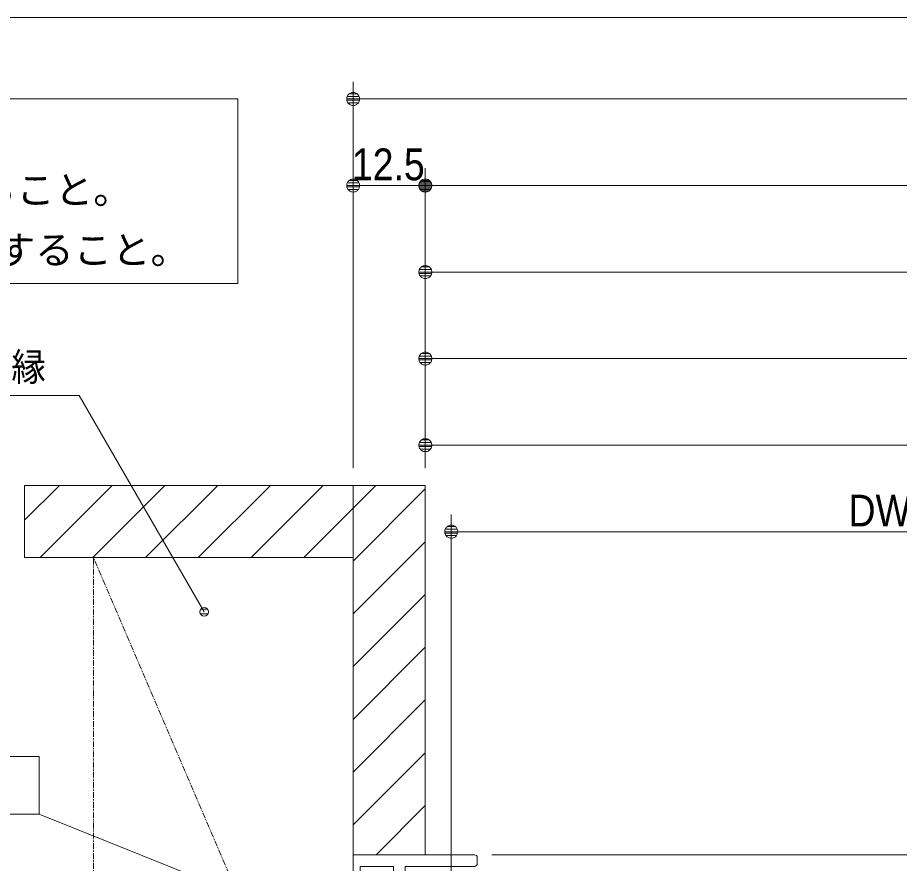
# Model space of a CAD drawing. Units: millimetres, scale not verified. Extents: x -4547 to 4547, y -2284 to 2284.
# Drawn here: x -3774 to -3010, y 1345 to 2078 of the extents above; entities that cross this region are included whole.
import ezdxf
from ezdxf.enums import TextEntityAlignment as Align

# ---------------------------------------------------------------- set-up
doc = ezdxf.new("R2010")
doc.units = ezdxf.units.MM
doc.header["$LTSCALE"] = 20
doc.linetypes.add('CHAIN1', pattern=[8, 5, -1, 1, -1])
doc.linetypes.add('DOUBLE_CHAIN1', pattern=[8.8, 5, -1, 0.6, -0.6, 0.6, -1])
for name, color, linetype, lineweight in [('0-0_3一般', 7, 'Continuous', 9), ('0-1_2寸法-2', 7, 'Continuous', 9), ('0-2_0', 7, 'Continuous', 9), ('0-3_2寸法-3', 7, 'Continuous', 9), ('0-4_2寸法-1', 7, 'Continuous', 9), ('0-5_1図面枠', 7, 'Continuous', 9)]:
    doc.layers.add(name, color=color, linetype=linetype, lineweight=lineweight)
doc.styles.add('ＭＳ ゴシック', font='')
doc.styles.add('ＭＳ Ｐゴシック', font='')
doc.styles.get('ＭＳ ゴシック').set_extended_font_data('MS Gothic')
doc.styles.get('ＭＳ Ｐゴシック').set_extended_font_data('MS PGothic')

# ---------------------------------------------------------------- blocks, each defined once
blk = doc.blocks.new('グループ-84')
at = {"layer": '0-0_3一般', "linetype": 'DOUBLE_CHAIN1'}
for p, q in [((-48543.9, 33440), (-42850, 33440)), ((-42850, 33440), (-41600, 33440)), ((-42850, 33440), (-42850, 32190)), ((-41600, 27040), (-41600, 33440)), ((-42850, 32190), (-48543.9, 32190)), ((-42850, 21690), (-47350, 32190)), ((-47350, 21690), (-47350, 32190)), ((-42850, 32190), (-42850, 27040)), ((-42850, 27040), (-41600, 27040))]:
    blk.add_line(p, q, dxfattribs=at)
at = {"layer": '0-0_3一般'}
for p, q in [((-48543.9, 32837.7), (-47941.6, 33440)), ((-48277.2, 32190), (-47027.2, 33440)), ((-47362.8, 32190), (-46112.8, 33440)), ((-46448.4, 32190), (-45198.4, 33440)), ((-45534, 32190), (-44284, 33440)), ((-44619.6, 32190), (-43369.6, 33440)), ((-42850, 33045.2), (-42455.2, 33440)), ((-42850, 32130.8), (-41600, 33380.8)), ((-43705.2, 32190), (-42850, 33045.2)), ((-42850, 31216.4), (-41600, 32466.4)), ((-42850, 30302), (-41600, 31552)), ((-42850, 29387.6), (-41600, 30637.6)), ((-42850, 28473.2), (-41600, 29723.2)), ((-42850, 27558.8), (-41600, 28808.8)), ((-42454.4, 27040), (-41600, 27894.4))]:
    blk.add_line(p, q, dxfattribs=at)
for points in [[(-48543.9, 33440), (-42850, 33440), (-42850, 32190), (-48543.9, 32190)], [(-42850, 33440), (-42850, 32190), (-42850, 27040), (-41600, 27040), (-41600, 33440)]]:
    blk.add_lwpolyline(points, close=True, dxfattribs=at)
blk = doc.blocks.new('グループ-92')
at = {"layer": '0-0_3一般'}
for p, q in [((-40750, 27040), (-42850, 27040)), ((-42850, 27040), (-42850, 21690)), ((-40700, 26890), (-40700, 26990)), ((-42730, 26840), (-42150, 26840)), ((-42150, 26840), (-42150, 25530)), ((-40750, 26840), (-41950, 26840)), ((-42195.2, 21990), (-41950, 21990)), ((-41950, 21990), (-41950, 19890)), ((-42430, 21590), (-42430, 21640)), ((-42380, 21690), (-42120, 21690)), ((-42070, 21640), (-42070, 20390)), ((-42480, 21540), (-42550, 21540)), ((-42480, 21040), (-42550, 21040)), ((-42550, 21040), (-42550, 19890)), ((-42430, 20390), (-42430, 20990)), ((-42120, 20340), (-42380, 20340)), ((-42000, 19840), (-42500, 19840))]:
    blk.add_line(p, q, dxfattribs=at)
at = {"layer": '0-0_3一般', "linetype": 'CHAIN1'}
for p, q in [((-42270, 25223), (-42270, 25377)), ((-42347, 25300), (-42193, 25300)), ((-43371, 23660), (-41871, 23660)), ((-42193, 22020), (-42347, 22020)), ((-42270, 21943), (-42270, 22097))]:
    blk.add_line(p, q, dxfattribs=at)
at = {"layer": '0-0_3一般'}
for points in [[(-42730, 26840), (-42730, 25530), (-42150, 25530)], [(-41950, 26840), (-41950, 25330), (-42195.2, 25330)], [(-42344.8, 25330), (-42650, 25330), (-42650, 21990), (-42344.8, 21990)], [(-42850, 21690), (-42550, 21690), (-42550, 21540)]]:
    blk.add_lwpolyline(points, dxfattribs=at)
for centre, radius, start, end in [((-40750, 26990), 50, 0, 90), ((-40750, 26890), 50, 270, 0), ((-42270, 25300), 70, 90, 146.25101), ((-42270, 25300), 70, 33.74899, 90), ((-42344.8, 25350), 20, 270, 326.25101), ((-42195.2, 25350), 20, 213.74899, 270), ((-42344.8, 21970), 20, 33.74899, 90), ((-42270, 22020), 70, 213.74899, 270), ((-42270, 22020), 70, 270, 326.25101), ((-42195.2, 21970), 20, 90, 146.25101), ((-42480, 21590), 50, 270, 0), ((-42380, 21640), 50, 90, 180), ((-42120, 21640), 50, 0, 90), ((-42480, 20990), 50, 0, 90), ((-42380, 20390), 50, 180, 270), ((-42120, 20390), 50, 270, 0), ((-42500, 19890), 50, 180, 270), ((-42000, 19890), 50, 270, 0)]:
    blk.add_arc(centre, radius, start, end, dxfattribs=at)
blk = doc.blocks.new('グループ-99')
at = {"layer": '0-0_3一般'}
for name in ['グループ-84', 'グループ-92']:
    blk.add_blockref(name, (0, 0), dxfattribs=at)
blk = doc.blocks.new('グループ-108')
at = {"layer": '0-0_3一般'}
blk.add_blockref('グループ-99', (0, 0), dxfattribs=at)
blk = doc.blocks.new('_Dot')
at = {"layer": '0-2_0'}
for p, q in [((-10, 0), (-20, 0)), ((9.78, 2), (-9.78, 2)), ((7.99, 6), (-7.99, 6)), ((9.16, -3.98), (-9.16, -3.98)), ((6, -7.98), (-6, -7.98))]:
    blk.add_line(p, q, dxfattribs=at)
for points in [[(10, 0), (9.92, 1.25), (9.69, 2.49), (9.3, 3.68), (8.76, 4.82), (8.09, 5.88), (7.29, 6.85), (6.37, 7.71), (5.36, 8.44), (4.26, 9.05), (3.09, 9.51), (1.87, 9.82), (0.63, 9.98), (-0.63, 9.98), (-1.87, 9.82), (-3.09, 9.51), (-4.26, 9.05), (-5.36, 8.44), (-6.37, 7.71), (-7.29, 6.85), (-8.09, 5.88), (-8.76, 4.82), (-9.3, 3.68), (-9.69, 2.49), (-9.92, 1.25), (-10, 0), (0, 0)], [(-10, 0), (-9.92, -1.25), (-9.69, -2.49), (-9.3, -3.68), (-8.76, -4.82), (-8.09, -5.88), (-7.29, -6.85), (-6.37, -7.71), (-5.36, -8.44), (-4.26, -9.05), (-3.09, -9.51), (-1.87, -9.82), (-0.63, -9.98), (0.63, -9.98), (1.87, -9.82), (3.09, -9.51), (4.26, -9.05), (5.36, -8.44), (6.37, -7.71), (7.29, -6.85), (8.09, -5.88), (8.76, -4.82), (9.3, -3.68), (9.69, -2.49), (9.92, -1.25), (10, 0), (0, 0)]]:
    blk.add_lwpolyline(points, close=True, dxfattribs=at)
blk = doc.blocks.new('グループ-140')
at = {"layer": '0-5_1図面枠'}
blk.add_lwpolyline([(-60000, 41550), (60000, 41550), (60000, -41550), (-60000, -41550)], close=True, dxfattribs=at)
blk = doc.blocks.new('図面枠')
at = {"layer": '0-5_1図面枠'}
blk.add_blockref('グループ-140', (0, 0), dxfattribs=at)

msp = doc.modelspace()

# ---------------------------------------------------------------- linework, layer by layer
at = {"layer": '0-1_2寸法-2'}
msp.add_line((-3363.12, 1352), (-2701.34, 1352), dxfattribs=at)
at = {"layer": '0-3_2寸法-3'}
for p, q in [((-3608.99, 1560.77), (-3615.62, 1560.77)), ((-3609.3, 1564.77), (-3615.31, 1564.77)), ((-3412.08, 1249.59), (-3755.29, 1387.15))]:
    msp.add_line(p, q, dxfattribs=at)
for points in [[(-4283.12, 2007), (-4283.12, 1847), (-3583.12, 1847), (-3583.12, 2007)], [(-3755.29, 1387.15), (-3914.6, 1387.15), (-3914.6, 1437.15), (-3755.29, 1437.15)]]:
    msp.add_lwpolyline(points, close=True, dxfattribs=at)
msp.add_lwpolyline([(-3868.71, 1750), (-3720.54, 1750), (-3612.31, 1562.53)], dxfattribs=at)
msp.add_circle((-3612.31, 1562.53), 3.75, dxfattribs=at)
msp.add_circle((-3612.31, 1562.53), 3.75, dxfattribs=at)
at = {"layer": '0-4_2寸法-1'}
for p, q in [((-3483.12, 1947), (-3483.12, 2022)), ((-3471.87, 2007), (-1601.88, 2007)), ((-3483.12, 1687), (-3483.12, 1947)), ((-3420.62, 1687), (-3420.62, 1947)), ((-3420.62, 1687), (-3420.62, 1947)), ((-3431.88, 1932), (-3471.87, 1932)), ((-3409.37, 1932), (-1664.38, 1932)), ((-3420.62, 1687), (-3420.62, 1872)), ((-3409.37, 1857), (-1925.49, 1857)), ((-3420.62, 1687), (-3420.62, 1797)), ((-2510.36, 1782), (-3409.37, 1782)), ((-3420.62, 1702), (-3420.62, 1722)), ((-3409.37, 1707), (-2555.36, 1707)), ((-3398.12, 1288), (-3398.12, 1647)), ((-3386.87, 1632), (-2572.83, 1632))]:
    msp.add_line(p, q, dxfattribs=at)

# ---------------------------------------------------------------- block references
at = {"layer": '0-0_3一般', "xscale": 0.05, "yscale": 0.05}
msp.add_blockref('グループ-108', (-1340.62, 0), dxfattribs=at)
at = {"layer": '0-4_2寸法-1', "xscale": 0.5627563, "yscale": 0.5627563, "rotation": 180}
for p in [(-3483.12, 2007), (-3483.12, 1932), (-3420.62, 1932), (-3420.62, 1857), (-3420.62, 1782), (-3420.62, 1707), (-3398.12, 1632)]:
    msp.add_blockref('_Dot', p, dxfattribs=at)
at = {"layer": '0-4_2寸法-1', "xscale": 0.5627563, "yscale": 0.5627563}
msp.add_blockref('_Dot', (-3420.62, 1932), dxfattribs=at)
at = {"layer": '0-5_1図面枠', "xscale": 0.05, "yscale": 0.05}
msp.add_blockref('図面枠', (-1340.62, 0), dxfattribs=at)

# ---------------------------------------------------------------- texts
at = {"layer": '0-3_2寸法-3', "style": 'ＭＳ ゴシック'}
for s, p in [('石膏ボードは厚さ12.5mmとすること。', (-4240.82, 1908.74)), ('下地胴縁・上枠は、105×45とすること。', (-4241.1, 1856.68))]:
    msp.add_text(s, height=24.41, dxfattribs=at).set_placement(p, align=Align.BOTTOM_LEFT)
at = {"layer": '0-3_2寸法-3', "style": 'ＭＳ ゴシック', "width": 0.9}
msp.add_text('下地胴縁', height=24.34, dxfattribs=at).set_placement((-3868.98, 1755.32), align=Align.BOTTOM_LEFT)
at = {"layer": '0-4_2寸法-1', "style": 'ＭＳ Ｐゴシック', "width": 0.9}
for s, p in [('12.5', (-3484.28, 1928.28)), ('DW = 402', (-3053.92, 1628.28))]:
    msp.add_text(s, height=27.57, dxfattribs=at).set_placement(p, align=Align.BOTTOM_LEFT)

doc.saveas('drawing.dxf')
